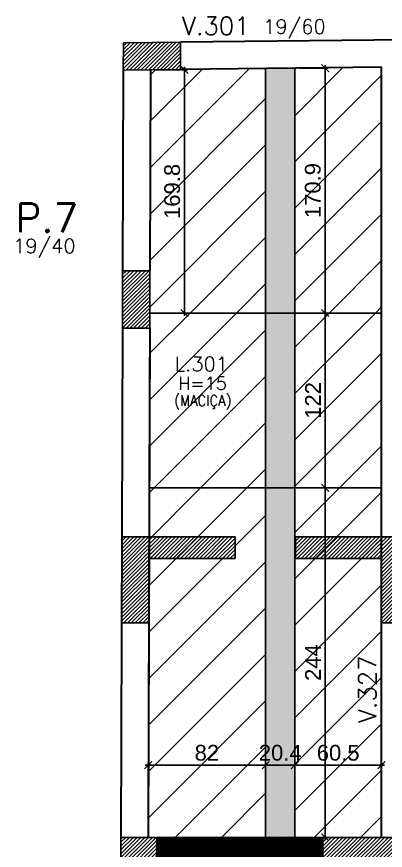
# Model space of a CAD drawing. Extents: x 534 to 8035, y 2354 to 7562.
# Drawn here: x 2661 to 2919, y 6513 to 7095 of the extents above; entities that cross this region are included whole.
import ezdxf

# ---------------------------------------------------------------- set-up
doc = ezdxf.new("R2010")
doc.units = 0
doc.layers.get('0').update_dxf_attribs({"color": 9, "linetype": 'CONTINUOUS'})
doc.layers.get('DEFPOINTS').update_dxf_attribs({"linetype": 'CONTINUOUS'})
for name, color, linetype in [('CORTE-FORMA', 1, 'CONTINUOUS'), ('FO-HACHURA_PILAR-CONT', 252, 'CONTINUOUS'), ('FO-TEXTO-LAJES', 152, 'CONTINUOUS'), ('FO-TEXTO-VIGAS', 3, 'CONTINUOUS'), ('P-C', 1, 'CONTINUOUS'), ('Painéis', 200, 'CONTINUOUS'), ('PAREDE', 191, 'CONTINUOUS'), ('Reaproveitamento', 251, 'CONTINUOUS'), ('TIRAS REESCORAMENTO', 252, 'CONTINUOUS')]:
    doc.layers.add(name, color=color, linetype=linetype)
doc.layers.add('FO-Textos dos pilares', color=3, linetype='CONTINUOUS', lineweight=20)
doc.layers.add('FO-Vigas', color=2, linetype='CONTINUOUS', lineweight=30)
doc.styles.add('ARIAL', font='arial.ttf')
doc.styles.add('ROMANS', font='romans.shx')
doc.dimstyles.new('COTA LAJE', dxfattribs={"dimtxt": 11, "dimasz": 5, "dimexe": 2, "dimexo": 3, "dimgap": 3, "dimtad": 3, "dimdec": 1, "dimzin": 12, "dimdsep": 46, "dimtxsty": 'ARIAL', "dimblk": 'OBLIQUE', "dimcen": 10, "dimdle": 2, "dimclrd": 5, "dimclre": 5, "dimclrt": 2, "dimadec": 0, "dimazin": 3, "dimtfac": 1, "dimtdec": 1, "dimtmove": 0, "dimatfit": 3, "dimldrblk": 'OBLIQUE', "dimfxl": 1, "dimlwd": -1, "dimlwe": -1, "dimarcsym": 1})
pattern_1 = [(45, (-8897.1667, 12460.0115), (-1.32582521, 1.32582521), [])]

# ---------------------------------------------------------------- blocks, each defined once
blk = doc.blocks.new('_Oblique')
at = {"color": 0, "linetype": 'ByBlock', "lineweight": -2}
blk.add_line((-0.5, -0.5), (0.5, 0.5), dxfattribs=at)
blk = doc.blocks.new('*D375')
at = {"layer": 'DEFPOINTS', "color": 0, "linetype": 'Continuous', "transparency": 16777216}
for p in [(2855.68, 6766.36), (2876.85, 6766.36), (2855.68, 6522.36)]:
    blk.add_point(p, dxfattribs=at)
at = {"layer": 'Painéis', "color": 5, "linetype": 'Continuous', "transparency": 16777216}
for p, q in [((2876.85, 6520.36), (2876.85, 6768.36)), ((2858.68, 6766.36), (2878.85, 6766.36)), ((2858.68, 6522.36), (2878.85, 6522.36))]:
    blk.add_line(p, q, dxfattribs=at)
at = {"layer": 'Painéis', "color": 5, "linetype": 'Continuous', "transparency": 16777216, "xscale": 5, "yscale": 5, "zscale": 5}
for p, rotation in [((2876.85, 6766.36), 90), ((2876.85, 6522.36), 270)]:
    blk.add_blockref('_Oblique', p, dxfattribs=dict(at, rotation=rotation))
at = {"layer": 'Painéis', "color": 2, "linetype": 'Continuous', "transparency": 16777216, "insert": (2868.33, 6644.36), "char_height": 11, "attachment_point": 5, "rotation": 90, "style": 'ARIAL'}
blk.add_mtext('244', dxfattribs=at)
blk = doc.blocks.new('*D376')
at = {"layer": 'DEFPOINTS', "color": 0, "linetype": 'Continuous', "transparency": 16777216}
for p in [(2855.68, 6888.36), (2876.85, 6888.36), (2855.68, 6766.36)]:
    blk.add_point(p, dxfattribs=at)
at = {"layer": 'Painéis', "color": 5, "linetype": 'Continuous', "transparency": 16777216}
for p, q in [((2876.85, 6764.36), (2876.85, 6890.36)), ((2858.68, 6888.36), (2878.85, 6888.36)), ((2858.68, 6766.36), (2878.85, 6766.36))]:
    blk.add_line(p, q, dxfattribs=at)
at = {"layer": 'Painéis', "color": 5, "linetype": 'Continuous', "transparency": 16777216, "xscale": 5, "yscale": 5, "zscale": 5}
for p, rotation in [((2876.85, 6888.36), 90), ((2876.85, 6766.36), 270)]:
    blk.add_blockref('_Oblique', p, dxfattribs=dict(at, rotation=rotation))
at = {"layer": 'Painéis', "color": 2, "linetype": 'Continuous', "transparency": 16777216, "insert": (2868.33, 6827.36), "char_height": 11, "attachment_point": 5, "rotation": 90, "style": 'ARIAL'}
blk.add_mtext('122', dxfattribs=at)
blk = doc.blocks.new('*D377')
at = {"layer": 'DEFPOINTS', "color": 0, "linetype": 'Continuous', "transparency": 16777216}
for p in [(2855.68, 7059.27), (2876.85, 7059.27), (2855.68, 6888.36)]:
    blk.add_point(p, dxfattribs=at)
at = {"layer": 'Painéis', "color": 5, "linetype": 'Continuous', "transparency": 16777216}
for p, q in [((2858.68, 7059.27), (2878.85, 7059.27)), ((2876.85, 6886.36), (2876.85, 7061.27)), ((2858.68, 6888.36), (2878.85, 6888.36))]:
    blk.add_line(p, q, dxfattribs=at)
at = {"layer": 'Painéis', "color": 5, "linetype": 'Continuous', "transparency": 16777216, "xscale": 5, "yscale": 5, "zscale": 5}
for p, rotation in [((2876.85, 7059.27), 90), ((2876.85, 6888.36), 270)]:
    blk.add_blockref('_Oblique', p, dxfattribs=dict(at, rotation=rotation))
at = {"layer": 'Painéis', "color": 2, "linetype": 'Continuous', "transparency": 16777216, "insert": (2868.24, 6973.82), "char_height": 11, "attachment_point": 5, "rotation": 90, "style": 'ARIAL'}
blk.add_mtext('170.9', dxfattribs=at)
blk = doc.blocks.new('*D378')
at = {"layer": 'DEFPOINTS', "color": 0, "linetype": 'Continuous', "transparency": 16777216}
for p in [(2753.27, 6572.72), (2753.27, 6522.61), (2835.27, 6522.36)]:
    blk.add_point(p, dxfattribs=at)
at = {"layer": 'Painéis', "color": 5, "linetype": 'Continuous', "transparency": 16777216}
for p, q in [((2837.27, 6572.72), (2751.27, 6572.72)), ((2753.27, 6525.61), (2753.27, 6574.72)), ((2835.27, 6525.36), (2835.27, 6574.72))]:
    blk.add_line(p, q, dxfattribs=at)
at = {"layer": 'Painéis', "color": 5, "linetype": 'Continuous', "transparency": 16777216, "xscale": 5, "yscale": 5, "zscale": 5, "rotation": 180}
blk.add_blockref('_Oblique', (2753.27, 6572.72), dxfattribs=at)
at = {"layer": 'Painéis', "color": 5, "linetype": 'Continuous', "transparency": 16777216, "xscale": 5, "yscale": 5, "zscale": 5}
blk.add_blockref('_Oblique', (2835.27, 6572.72), dxfattribs=at)
at = {"layer": 'Painéis', "color": 2, "linetype": 'Continuous', "transparency": 16777216, "insert": (2794.27, 6581.34), "char_height": 11, "attachment_point": 5, "style": 'ARIAL'}
blk.add_mtext('82', dxfattribs=at)
blk = doc.blocks.new('*D379')
at = {"layer": 'DEFPOINTS', "color": 0, "linetype": 'Continuous', "transparency": 16777216}
for p in [(2855.68, 6572.72), (2835.27, 6522.36), (2855.68, 6522.36)]:
    blk.add_point(p, dxfattribs=at)
at = {"layer": 'Painéis', "color": 5, "linetype": 'Continuous', "transparency": 16777216}
for p, q in [((2833.27, 6572.72), (2857.68, 6572.72)), ((2835.27, 6525.36), (2835.27, 6574.72)), ((2855.68, 6525.36), (2855.68, 6574.72))]:
    blk.add_line(p, q, dxfattribs=at)
at = {"layer": 'Painéis', "color": 5, "linetype": 'Continuous', "transparency": 16777216, "xscale": 5, "yscale": 5, "zscale": 5, "rotation": 180}
blk.add_blockref('_Oblique', (2835.27, 6572.72), dxfattribs=at)
at = {"layer": 'Painéis', "color": 5, "linetype": 'Continuous', "transparency": 16777216, "xscale": 5, "yscale": 5, "zscale": 5}
blk.add_blockref('_Oblique', (2855.68, 6572.72), dxfattribs=at)
at = {"layer": 'Painéis', "color": 2, "linetype": 'Continuous', "transparency": 16777216, "insert": (2845.47, 6581.34), "char_height": 11, "attachment_point": 5, "style": 'ARIAL'}
blk.add_mtext('20.4', dxfattribs=at)
blk = doc.blocks.new('*D380')
at = {"layer": 'DEFPOINTS', "color": 0, "linetype": 'Continuous', "transparency": 16777216}
for p in [(2916.18, 6572.72), (2855.68, 6522.36), (2916.18, 6522.36)]:
    blk.add_point(p, dxfattribs=at)
at = {"layer": 'Painéis', "color": 5, "linetype": 'Continuous', "transparency": 16777216}
for p, q in [((2853.68, 6572.72), (2918.18, 6572.72)), ((2855.68, 6525.36), (2855.68, 6574.72)), ((2916.18, 6525.36), (2916.18, 6574.72))]:
    blk.add_line(p, q, dxfattribs=at)
at = {"layer": 'Painéis', "color": 5, "linetype": 'Continuous', "transparency": 16777216, "xscale": 5, "yscale": 5, "zscale": 5, "rotation": 180}
blk.add_blockref('_Oblique', (2855.68, 6572.72), dxfattribs=at)
at = {"layer": 'Painéis', "color": 5, "linetype": 'Continuous', "transparency": 16777216, "xscale": 5, "yscale": 5, "zscale": 5}
blk.add_blockref('_Oblique', (2916.18, 6572.72), dxfattribs=at)
at = {"layer": 'Painéis', "color": 2, "linetype": 'Continuous', "transparency": 16777216, "insert": (2885.93, 6581.34), "char_height": 11, "attachment_point": 5, "style": 'ARIAL'}
blk.add_mtext('60.5', dxfattribs=at)
blk = doc.blocks.new('*D389')
at = {"layer": 'DEFPOINTS', "color": 0, "linetype": 'Continuous', "transparency": 16777216}
for p in [(2755.89, 7058.14), (2778.68, 7058.14), (2754.37, 6888.36)]:
    blk.add_point(p, dxfattribs=at)
at = {"layer": 'Painéis', "color": 5, "linetype": 'Continuous', "transparency": 16777216}
for p, q in [((2778.68, 6886.36), (2778.68, 7060.14)), ((2758.89, 7058.14), (2780.68, 7058.14)), ((2757.37, 6888.36), (2780.68, 6888.36))]:
    blk.add_line(p, q, dxfattribs=at)
at = {"layer": 'Painéis', "color": 5, "linetype": 'Continuous', "transparency": 16777216, "xscale": 5, "yscale": 5, "zscale": 5}
for p, rotation in [((2778.68, 7058.14), 90), ((2778.68, 6888.36), 270)]:
    blk.add_blockref('_Oblique', p, dxfattribs=dict(at, rotation=rotation))
at = {"layer": 'Painéis', "color": 2, "linetype": 'Continuous', "transparency": 16777216, "insert": (2770.07, 6973.25), "char_height": 11, "attachment_point": 5, "rotation": 90, "style": 'ARIAL'}
blk.add_mtext('169.8', dxfattribs=at)

msp = doc.modelspace()

# ---------------------------------------------------------------- hatches: boundary and pattern name
at = {"layer": 'CORTE-FORMA'}
h = msp.add_hatch(dxfattribs=at)
h.set_pattern_fill('ANSI31', color=70, scale=15)
h.set_pattern_definition(pattern_1)
h.paths.add_polyline_path([(2753.9, 6717.03), (2753.9, 6672.03), (2734.9, 6672.03), (2734.9, 6732.03), (2813.9, 6732.03), (2813.9, 6717.03)])
h = msp.add_hatch(dxfattribs=at)
h.set_pattern_fill('ANSI31', color=70, scale=15)
h.set_pattern_definition([(45, (-4888.5819, 12460.0115), (-1.3258252, 1.3258252), [])])
h.paths.add_polyline_path([(2916.18, 6717.03), (2916.18, 6672.03), (2935.18, 6672.03), (2935.18, 6717.03), (2995.18, 6717.03), (2995.18, 6732.03), (2856.18, 6732.03), (2856.18, 6717.03)])
at = {"layer": 'FO-HACHURA_PILAR-CONT'}
h = msp.add_hatch(dxfattribs=at)
h.set_pattern_fill('ANSI31', color=256, scale=15)
h.set_pattern_definition(pattern_1)
h.paths.add_polyline_path([(2775.95, 7077.37), (2775.89, 7058.37), (2735.89, 7057.91), (2735.95, 7076.92)])
h = msp.add_hatch(dxfattribs=at)
h.set_pattern_fill('ANSI31', color=256, scale=15)
h.set_pattern_definition(pattern_1)
h.paths.add_polyline_path([(2735.46, 6917.86), (2754.46, 6917.86), (2754.34, 6877.86), (2735.34, 6877.86)])
h = msp.add_hatch(dxfattribs=at)
h.set_pattern_fill('ANSI31', color=256, scale=15)
h.set_pattern_definition(pattern_1)
edge = h.paths.add_edge_path()
edge.add_line((2734.27, 6522.36), (2759.27, 6522.36))
edge.add_line((2734.27, 6522.36), (2733.66, 6323.36))
edge.add_line((2759.27, 6522.36), (2758.66, 6323.29))
edge.add_line((2733.66, 6323.36), (2758.66, 6323.36))
h = msp.add_hatch(dxfattribs=at)
h.set_pattern_fill('ANSI31', color=256, scale=15)
h.set_pattern_definition([(45, (-2310.0819, 12460.0115), (-1.3258252, 1.3258252), [])])
edge = h.paths.add_edge_path()
edge.add_line((2875.18, 6522.36), (2875.18, 6503.36))
edge.add_line((2875.18, 6522.36), (2935.18, 6522.36))
edge.add_line((2916.18, 6503.36), (2875.18, 6503.36))
edge.add_line((2916.18, 6503.36), (2916.18, 6323.36))
edge.add_line((2935.18, 6522.36), (2935.18, 6323.36))
edge.add_line((2935.18, 6323.36), (2916.18, 6323.36))
at = {"layer": 'PAREDE', "linetype": 'Continuous', "lineweight": 50}
h = msp.add_hatch(dxfattribs=at)
h.set_pattern_fill('ANSI31', color=256, scale=15)
h.set_pattern_definition([(45, (-2310.0819, 12460.0115), (-1.3258252, 1.3258252), [])])
h.paths.add_polyline_path([(2875.18, 6522.36), (2759.27, 6522.36), (2759.21, 6503.36), (2875.18, 6503.36)])
at = {"layer": 'Reaproveitamento', "linetype": 'Continuous'}
h = msp.add_hatch(dxfattribs=at)
h.set_pattern_fill('ANSI31', color=256, scale=7.2)
h.paths.add_polyline_path([(2754.37, 6888.36), (2835.27, 6888.36), (2835.27, 7059.04), (2754.89, 7058.13)])
h = msp.add_hatch(dxfattribs=at)
h.set_pattern_fill('ANSI31', color=256, scale=7.2)
h.paths.add_polyline_path([(2855.68, 6888.36), (2916.18, 6888.36), (2916.18, 7059.95), (2855.68, 7059.27)])
h = msp.add_hatch(dxfattribs=at)
h.set_pattern_fill('ANSI31', color=256, scale=7.2)
h.paths.add_polyline_path([(2754, 6766.36), (2835.27, 6766.36), (2835.27, 6888.36), (2754.37, 6888.36)])
h = msp.add_hatch(dxfattribs=at)
h.set_pattern_fill('ANSI31', color=256, scale=7.2)
h.paths.add_polyline_path([(2855.68, 6766.36), (2916.18, 6766.36), (2916.18, 6888.36), (2855.68, 6888.36)])
h = msp.add_hatch(dxfattribs=at)
h.set_pattern_fill('ANSI31', color=256, scale=7.2)
h.paths.add_polyline_path([(2753.27, 6522.36), (2835.27, 6522.36), (2835.27, 6766.36), (2754, 6766.36)])
h = msp.add_hatch(dxfattribs=at)
h.set_pattern_fill('ANSI31', color=256, scale=7.2)
h.paths.add_polyline_path([(2855.68, 6522.36), (2916.18, 6522.36), (2916.18, 6766.36), (2855.68, 6766.36)])
at = {"layer": 'TIRAS REESCORAMENTO', "linetype": 'Continuous'}
for points in [[(2835.27, 6888.36), (2855.68, 6888.36), (2855.68, 7059.27), (2835.27, 7059.04)], [(2835.27, 6888.36), (2855.68, 6888.36), (2855.68, 6766.36), (2835.27, 6766.36)], [(2835.27, 6766.36), (2855.68, 6766.36), (2855.68, 6522.36), (2835.27, 6522.36)]]:
    msp.add_hatch(color=256, dxfattribs=at).paths.add_polyline_path(points)

# ---------------------------------------------------------------- linework, layer by layer
at = {"layer": 'CORTE-FORMA'}
for p, q in [((2734.9, 6732.03), (2813.9, 6732.03)), ((2734.9, 6732.03), (2734.9, 6672.03)), ((2856.18, 6732.03), (2995.18, 6732.03)), ((2753.9, 6717.03), (2813.9, 6717.03)), ((2753.9, 6717.03), (2753.9, 6672.03)), ((2856.18, 6717.03), (2916.18, 6717.03)), ((2916.18, 6717.03), (2916.18, 6672.03)), ((2734.9, 6672.03), (2753.9, 6672.03)), ((2916.18, 6672.03), (2935.18, 6672.03))]:
    msp.add_line(p, q, dxfattribs=at)
at = {"layer": 'CORTE-FORMA', "color": 70}
for p, q in [((2813.9, 6732.03), (2813.9, 6717.03)), ((2856.18, 6717.03), (2856.18, 6732.03))]:
    msp.add_line(p, q, dxfattribs=at)
at = {"layer": 'FO-Vigas'}
for p, q in [((3392.68, 7084.34), (2775.95, 7077.37)), ((2916.18, 7059.95), (2775.89, 7058.37)), ((2916.18, 6522.36), (2916.18, 7059.95)), ((2735.89, 7057.91), (2735.46, 6917.86)), ((2754.89, 7058.13), (2754.46, 6917.86)), ((2735.34, 6877.86), (2734.27, 6522.36)), ((2754.34, 6877.86), (2753.27, 6522.36)), ((2759.27, 6522.36), (2875.18, 6522.36))]:
    msp.add_line(p, q, dxfattribs=at)
at = {"layer": 'P-C'}
for p, q in [((2735.95, 7076.92), (2735.89, 7057.91)), ((2775.95, 7077.37), (2735.95, 7076.92)), ((2775.95, 7077.37), (2775.89, 7058.37)), ((2775.89, 7058.37), (2735.89, 7057.91)), ((2735.46, 6917.86), (2735.34, 6877.86)), ((2735.46, 6917.86), (2754.46, 6917.86)), ((2754.46, 6917.86), (2754.34, 6877.86)), ((2735.34, 6877.86), (2754.34, 6877.86)), ((2734.27, 6522.36), (2733.66, 6323.36)), ((2734.27, 6522.36), (2759.27, 6522.36)), ((2759.27, 6522.36), (2758.66, 6323.29)), ((2875.18, 6522.36), (2935.18, 6522.36)), ((2875.18, 6522.36), (2875.18, 6503.36))]:
    msp.add_line(p, q, dxfattribs=at)
at = {"layer": 'Painéis', "linetype": 'Continuous'}
for points in [[(2754.37, 6888.36), (2835.27, 6888.36), (2835.27, 7059.04), (2754.89, 7058.13)], [(2835.27, 6888.36), (2855.68, 6888.36), (2855.68, 7059.27), (2835.27, 7059.04)], [(2855.68, 6888.36), (2916.18, 6888.36), (2916.18, 7059.95), (2855.68, 7059.27)], [(2754, 6766.36), (2835.27, 6766.36), (2835.27, 6888.36), (2754.37, 6888.36)], [(2835.27, 6888.36), (2855.68, 6888.36), (2855.68, 6766.36), (2835.27, 6766.36)], [(2855.68, 6766.36), (2916.18, 6766.36), (2916.18, 6888.36), (2855.68, 6888.36)], [(2753.27, 6522.36), (2835.27, 6522.36), (2835.27, 6766.36), (2754, 6766.36)], [(2835.27, 6766.36), (2855.68, 6766.36), (2855.68, 6522.36), (2835.27, 6522.36)], [(2855.68, 6522.36), (2916.18, 6522.36), (2916.18, 6766.36), (2855.68, 6766.36)]]:
    msp.add_lwpolyline(points, close=True, dxfattribs=at)

# ---------------------------------------------------------------- texts
at = {"layer": 'FO-TEXTO-LAJES', "style": 'ROMANS'}
msp.add_text('L.301', height=10, dxfattribs=at).set_placement((2771.79, 6847.82))
at = {"layer": 'FO-TEXTO-LAJES', "color": 3, "style": 'ROMANS'}
msp.add_text('H=15', height=9, dxfattribs=at).set_placement((2774.22, 6834.74))
at = {"layer": 'FO-TEXTO-LAJES', "color": 4, "style": 'ROMANS', "width": 0.9}
msp.add_text('(MACIÇA)', height=7.5, dxfattribs=at).set_placement((2771.47, 6823.52))
at = {"layer": 'FO-TEXTO-VIGAS', "color": 1, "style": 'ROMANS'}
msp.add_text('V.301', height=12.5, dxfattribs=at).set_placement((2776.95, 7082.5))
at = {"layer": 'FO-TEXTO-VIGAS', "style": 'ROMANS'}
msp.add_text('19/60', height=10, dxfattribs=at).set_placement((2833.55, 7083.32))
at = {"layer": 'FO-TEXTO-VIGAS', "color": 1, "style": 'ROMANS'}
msp.add_text('V.327', height=12.5, rotation=90, dxfattribs=at).set_placement((2912.55, 6602.13))
at = {"layer": 'FO-Textos dos pilares', "color": 1, "style": 'ROMANS'}
msp.add_text('P.7', height=20, dxfattribs=at).set_placement((2660.67, 6944.89))
at = {"layer": 'FO-Textos dos pilares', "color": 3, "style": 'ROMANS'}
msp.add_text('19/40', height=10, dxfattribs=at).set_placement((2658.91, 6930.2))

# ---------------------------------------------------------------- dimensions: what is measured, and where the dimension line sits
at = {"layer": 'Painéis', "linetype": 'Continuous'}
for base, p1, p2, picture, middle in [((2778.68, 7058.14), (2754.37, 6888.36), (2755.89, 7058.14), '*D389', (2770.07, 6973.25)), ((2876.85, 7059.27), (2855.68, 6888.36), (2855.68, 7059.27), '*D377', (2868.24, 6973.82)), ((2876.85, 6888.36), (2855.68, 6766.36), (2855.68, 6888.36), '*D376', (2868.33, 6827.36)), ((2876.85, 6766.36), (2855.68, 6522.36), (2855.68, 6766.36), '*D375', (2868.33, 6644.36))]:
    dim = msp.add_linear_dim(base=base, p1=p1, p2=p2, angle=90, dimstyle='COTA LAJE', dxfattribs=at)
    dim.commit()
    dim.dimension.update_dxf_attribs({"geometry": picture, "text_midpoint": middle})
for base, p1, p2, picture, middle in [((2753.27, 6572.72), (2835.27, 6522.36), (2753.27, 6522.61), '*D378', (2794.27, 6581.34)), ((2916.18, 6572.72), (2855.68, 6522.36), (2916.18, 6522.36), '*D380', (2885.93, 6581.34))]:
    dim = msp.add_linear_dim(base=base, p1=p1, p2=p2, dimstyle='COTA LAJE', dxfattribs=at)
    dim.commit()
    dim.dimension.update_dxf_attribs({"geometry": picture, "text_midpoint": middle})
dim = msp.add_linear_dim(base=(2855.68, 6572.72), p1=(2835.27, 6522.36), p2=(2855.68, 6522.36), dimstyle='COTA LAJE', dxfattribs=at)
dim.commit()
dim.dimension.update_dxf_attribs({"geometry": '*D379', "text_midpoint": (2845.47, 6572.72), "dimtype": 160})

doc.saveas('drawing.dxf')
